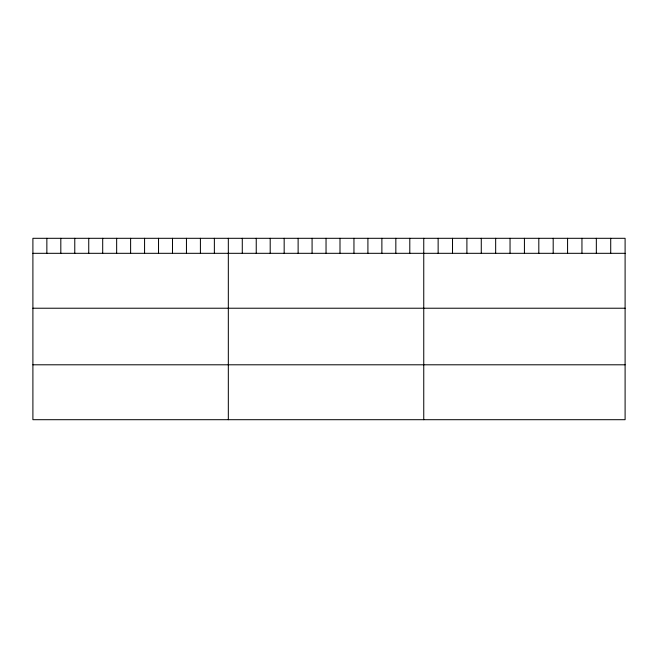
<?xml version="1.0" encoding="UTF-8"?>
<svg xmlns="http://www.w3.org/2000/svg" width="658" height="658" viewBox="0 0 658 658"><rect width="100%" height="100%" fill="white"/><g stroke="black" fill="none" stroke-linecap="round" stroke-linejoin="round"><path stroke-width="0.99" d="M625.1 253.314L625.1 419.697L32.9 419.697L32.9 238.303L625.1 238.303L625.1 253.314L32.9 253.314M32.9 308.224L625.1 308.224M32.9 364.795L625.1 364.795M610.714 238.303L610.714 253.314M596.337 238.303L596.337 253.314M581.952 238.303L581.952 253.314M567.574 238.303L567.574 253.314M553.189 238.303L553.189 253.314M538.812 238.303L538.812 253.314M524.426 238.303L524.426 253.314M510.04 238.303L510.04 253.314M495.663 238.303L495.663 253.314M481.278 238.303L481.278 253.314M466.9 238.303L466.9 253.314M452.515 238.303L452.515 253.314M438.138 238.303L438.138 253.314M423.752 238.303L423.752 419.697M409.794 238.303L409.794 253.314M395.836 238.303L395.836 253.314M381.879 238.303L381.879 253.314M367.912 238.303L367.912 253.314M353.955 238.303L353.955 253.314M339.997 238.303L339.997 253.314M326.039 238.303L326.039 253.314M312.081 238.303L312.081 253.314M298.123 238.303L298.123 253.314M284.166 238.303L284.166 253.314M270.199 238.303L270.199 253.314M256.242 238.303L256.242 253.314M242.284 238.303L242.284 253.314M228.326 238.303L228.326 419.697M214.368 238.303L214.368 253.314M200.41 238.303L200.41 253.314M186.453 238.303L186.453 253.314M172.486 238.303L172.486 253.314M158.529 238.303L158.529 253.314M144.571 238.303L144.571 253.314M130.613 238.303L130.613 253.314M116.655 238.303L116.655 253.314M102.697 238.303L102.697 253.314M88.74 238.303L88.74 253.314M74.773 238.303L74.773 253.314M60.816 238.303L60.816 253.314M46.858 238.303L46.858 253.314"/></g></svg>
